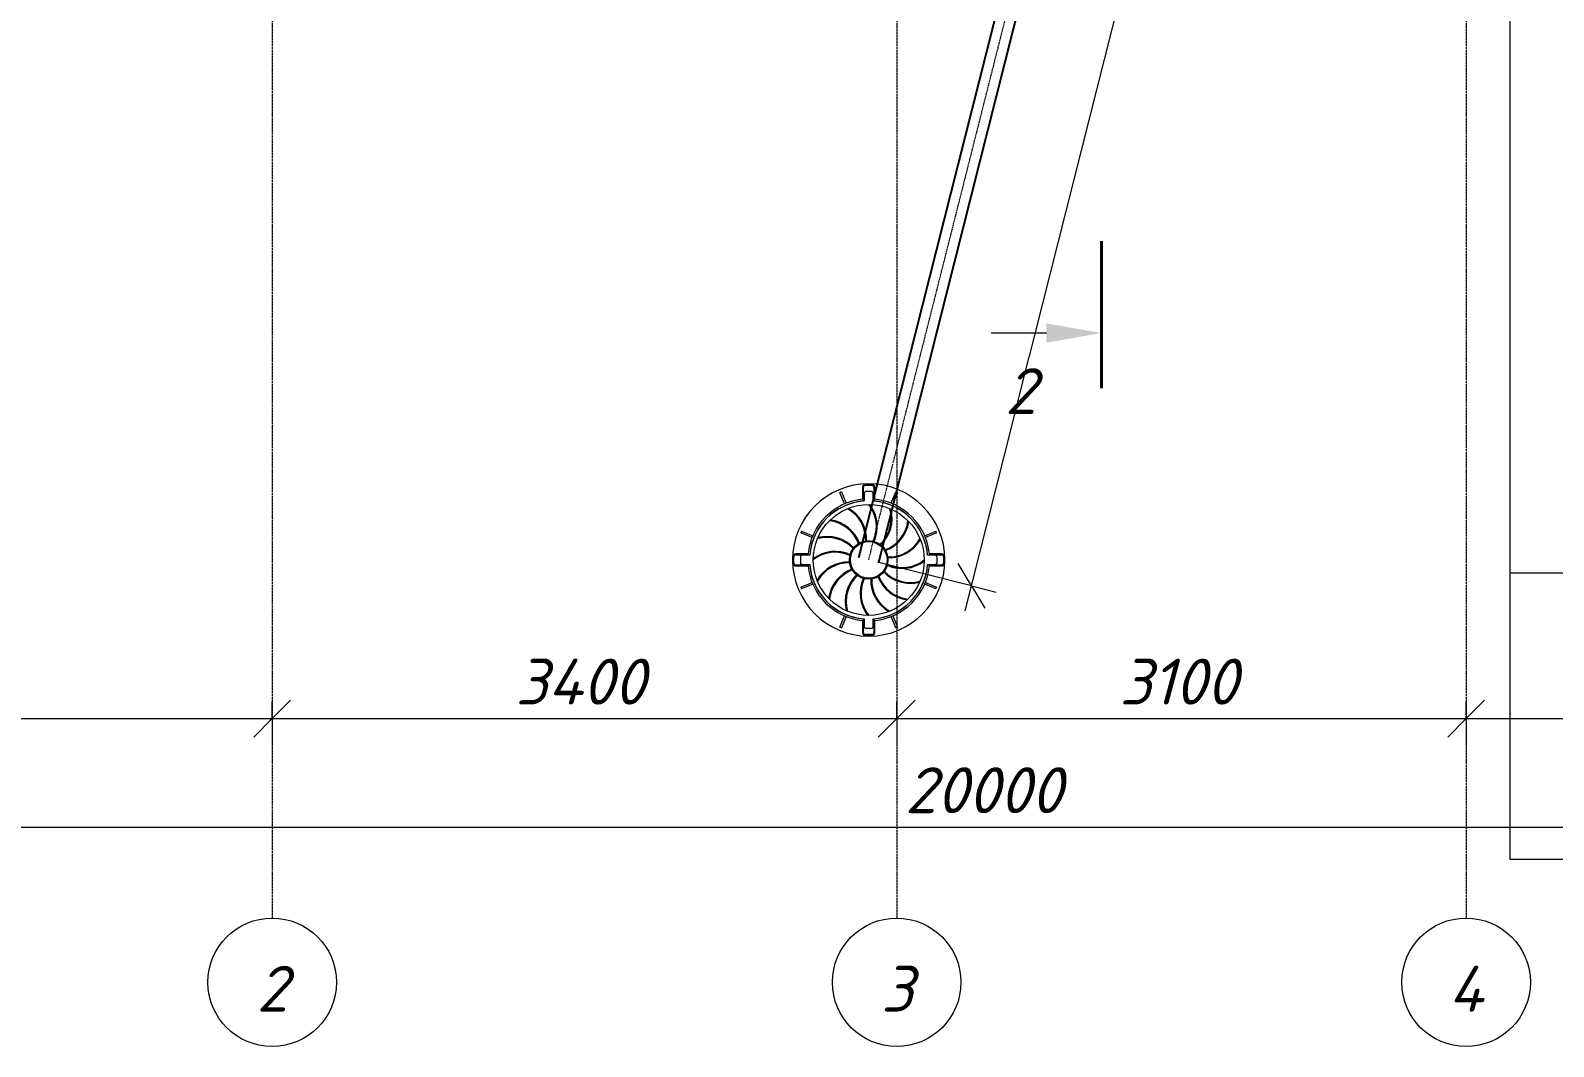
# Model space of a CAD drawing. Header units: millimetres. Extents: x -2820 to 26103, y -2046 to 37035.
# Drawn here: x 6952 to 15244, y -2046 to 3488 of the extents above; entities that cross this region are included whole.
import ezdxf

# ---------------------------------------------------------------- set-up
doc = ezdxf.new("R2010")
doc.units = ezdxf.units.MM
for name, pattern in [('Осевая 12-2-2', [16, 12, -2, 0, -2]), ('Пунктир 2-1_5', [3.5, 2, -1.5]), ('Штрихпунктир 8-2-2', [12, 8, -2, 0, -2])]:
    doc.linetypes.add(name, pattern=pattern)
for name, color, linetype, lineweight in [('A-ANNO-DIMS', 7, 'Continuous', 9), ('A-ANNO-DIMS-100', 7, 'Continuous', 9), ('A-DETL-CNTR', 7, 'Штрихпунктир 8-2-2', 9), ('A-FLOR', 7, 'Continuous', 9), ('G-ANNO-SYMB', 7, 'Continuous', 9), ('P-SANR-FIXT', 7, 'Continuous', 9), ('S-GRID', 7, 'Continuous', 9)]:
    doc.layers.add(name, color=color, linetype=linetype, lineweight=lineweight)
doc.layers.add('A-DETL', color=7, linetype='Continuous', lineweight=9, true_color=0x00a600)
doc.layers.add('S-GRID-IDEN', color=7, linetype='Continuous', lineweight=9, true_color=0x646464)
doc.styles.add('ISOCPEUR_I', font='isocpeui.ttf', dxfattribs={"height": 250})
doc.dimstyles.new('2_5_мм', dxfattribs={"dimscale": 304.8, "dimtxt": 248.995294, "dimasz": 0.656168, "dimexe": 0.459318, "dimexo": 0.164042, "dimgap": 0, "dimtad": 1, "dimrnd": 0.01, "dimdsep": 46, "dimtxsty": 'ISOCPEUR_I', "dimblk1": 'OBLIQUE', "dimblk2": 'OBLIQUE', "dimsah": 1, "dimcen": 0.09, "dimdle": 0.459318, "dimadec": 1, "dimazin": 0, "dimtfac": 1, "dimtdec": 4, "dimtix": 1, "dimtmove": 0, "dimatfit": 3, "dimfxl": 1, "dimtvp": 1, "dimtolj": 1, "dimtzin": 0, "dimarcsym": 2})
doc.dimstyles.new('2_5_мм_1', dxfattribs={"dimscale": 304.8, "dimtxt": 248.995294, "dimasz": 0.656168, "dimexe": 0.459318, "dimexo": 0.164042, "dimgap": 0, "dimtad": 1, "dimdec": 0, "dimdsep": 46, "dimtxsty": 'ISOCPEUR_I', "dimblk1": 'OBLIQUE', "dimblk2": 'OBLIQUE', "dimsah": 1, "dimcen": 0.09, "dimdle": 0.459318, "dimadec": 1, "dimazin": 0, "dimtfac": 1, "dimtdec": 4, "dimtix": 1, "dimtmove": 0, "dimatfit": 3, "dimfxl": 1, "dimtvp": 1, "dimtolj": 1, "dimtzin": 0, "dimarcsym": 2})

# ---------------------------------------------------------------- blocks, each defined once
blk = doc.blocks.new('КН_Люк колодца тип Л - _Люк чугунный тип Л-1592749-Этаж 1 - КН')
at = {"layer": 'P-SANR-FIXT'}
for p, q in [((-147.8, 370), (-157.1, 366.2)), ((-131.7, 304.8), (-157.1, 366.2)), ((-147.8, 370), (-122.4, 308.6)), ((-33, 397), (-33, 330.4)), ((-28, 320.8), (-28, 397)), ((-25, 362), (-25, 321)), ((18, 412), (-18, 412)), ((-18, 407), (18, 407)), ((15, 372), (-15, 372)), ((25, 321), (25, 362)), ((28, 397), (28, 320.8)), ((33, 330.4), (33, 397)), ((122.4, 308.6), (147.8, 370)), ((157.1, 366.2), (131.7, 304.8)), ((157.1, 366.2), (147.8, 370)), ((-122.4, 308.6), (-131.7, 304.8)), ((131.7, 304.8), (122.4, 308.6)), ((-366.2, 157.1), (-370, 147.8)), ((-308.6, 122.4), (-370, 147.8)), ((-366.2, 157.1), (-304.8, 131.7)), ((-304.8, 131.7), (-308.6, 122.4)), ((304.8, 131.7), (366.2, 157.1)), ((308.6, 122.4), (304.8, 131.7)), ((370, 147.8), (308.6, 122.4)), ((370, 147.8), (366.2, 157.1)), ((-412, 18), (-412, -18)), ((-407, -18), (-407, 18)), ((-330.4, 33), (-397, 33)), ((-397, 28), (-320.8, 28)), ((-372, 15), (-372, -15)), ((-321, 25), (-362, 25)), ((320.8, 28), (397, 28)), ((362, 25), (321, 25)), ((397, 33), (330.4, 33)), ((372, -15), (372, 15)), ((407, 18), (407, -18)), ((412, -18), (412, 18)), ((-320.8, -28), (-397, -28)), ((-397, -33), (-330.4, -33)), ((-362, -25), (-321, -25)), ((397, -28), (320.8, -28)), ((321, -25), (362, -25)), ((330.4, -33), (397, -33)), ((-370, -147.8), (-308.6, -122.4)), ((-370, -147.8), (-366.2, -157.1)), ((-304.8, -131.7), (-366.2, -157.1)), ((-308.6, -122.4), (-304.8, -131.7)), ((304.8, -131.7), (308.6, -122.4)), ((366.2, -157.1), (304.8, -131.7)), ((308.6, -122.4), (370, -147.8)), ((366.2, -157.1), (370, -147.8)), ((-157.1, -366.2), (-131.7, -304.8)), ((-122.4, -308.6), (-147.8, -370)), ((-131.7, -304.8), (-122.4, -308.6)), ((-33, -330.4), (-33, -397)), ((-28, -397), (-28, -320.8)), ((-25, -321), (-25, -362)), ((25, -362), (25, -321)), ((28, -320.8), (28, -397)), ((33, -397), (33, -330.4)), ((122.4, -308.6), (131.7, -304.8)), ((147.8, -370), (122.4, -308.6)), ((131.7, -304.8), (157.1, -366.2)), ((-157.1, -366.2), (-147.8, -370)), ((18, -407), (-18, -407)), ((-18, -412), (18, -412)), ((-15, -372), (15, -372)), ((147.8, -370), (157.1, -366.2))]:
    blk.add_line(p, q, dxfattribs=at)
for radius in [302, 105, 100]:
    blk.add_circle((0, 0), radius, dxfattribs=at)
for centre, radius, start, end in [((0, 0), 415, 360, 180), ((-18, 397), 15, 90, 180), ((-18, 397), 10, 90, 180), ((-15, 362), 10, 90, 180), ((-15, 362), 10, 90, 135), ((15, 362), 10, 360, 90), ((15, 362), 10, 45, 90), ((18, 397), 15, 360, 90), ((18, 397), 10, 360, 90), ((0, 0), 332, 95.70448, 174.29552), ((0, 0), 322, 94.45291, 175.54709), ((0, 0), 322, 94.98854, 175.01146), ((-210.7, 109.5), 194.4, 358.3068, 60.6932), ((-210.7, 109.5), 199.4, 358.54174, 59.54755), ((-152.8, 181.8), 194.4, 335.8068, 38.1932), ((-152.8, 181.8), 199.4, 336.04174, 37.04755), ((0, 0), 322, 4.45291, 85.54709), ((0, 0), 322, 4.98854, 85.01146), ((0, 0), 332, 5.70448, 84.29552), ((-71.6, 226.4), 194.4, 313.3068, 15.6932), ((-71.6, 226.4), 199.4, 313.54174, 14.54755), ((-236.6, 20.5), 194.4, 20.8068, 83.1932), ((-236.6, 20.5), 199.4, 21.04174, 82.04755), ((20.5, 236.6), 194.4, 290.8068, 353.1932), ((20.5, 236.6), 199.4, 291.04174, 352.04755), ((-226.4, -71.6), 194.4, 43.3068, 105.6932), ((-226.4, -71.6), 199.4, 43.54174, 104.54755), ((109.5, 210.7), 194.4, 268.3068, 330.6932), ((109.5, 210.7), 199.4, 268.54174, 329.54755), ((0, 0), 415, 180, 360), ((-397, 18), 15, 90, 180), ((-397, 18), 10, 90, 180), ((-362, 15), 10, 90, 180), ((-362, 15), 10, 135, 180), ((-181.8, -152.8), 194.4, 65.8068, 128.1932), ((-181.8, -152.8), 199.4, 66.04174, 127.04755), ((362, 15), 10, 360, 90), ((362, 15), 10, 0, 45), ((397, 18), 15, 360, 90), ((397, 18), 10, 0, 90), ((-397, -18), 15, 180, 270), ((-397, -18), 10, 180, 270), ((-362, -15), 10, 180, 270), ((-362, -15), 10, 180, 225), ((0, 0), 332, 185.70448, 264.29552), ((0, 0), 322, 184.45291, 265.54709), ((0, 0), 322, 184.98854, 265.01146), ((-109.5, -210.7), 199.4, 88.54174, 149.54755), ((-109.5, -210.7), 194.4, 88.3068, 150.6932), ((-20.5, -236.6), 199.4, 111.04174, 172.04755), ((-20.5, -236.6), 194.4, 110.8068, 173.1932), ((71.6, -226.4), 199.4, 133.54174, 194.54755), ((0, 0), 322, 274.45291, 355.54709), ((0, 0), 322, 274.98854, 355.01146), ((0, 0), 332, 275.70448, 354.29552), ((226.4, 71.6), 199.4, 223.54174, 284.54755), ((226.4, 71.6), 194.4, 223.3068, 285.6932), ((181.8, 152.8), 199.4, 246.04174, 307.04755), ((181.8, 152.8), 194.4, 245.8068, 308.1932), ((362, -15), 10, 270, 360), ((362, -15), 10, 315, 360), ((397, -18), 15, 270, 360), ((397, -18), 10, 270, 0), ((71.6, -226.4), 194.4, 133.3068, 195.6932), ((152.8, -181.8), 199.4, 156.04174, 217.04755), ((152.8, -181.8), 194.4, 155.8068, 218.1932), ((210.7, -109.5), 199.4, 178.54174, 239.54755), ((210.7, -109.5), 194.4, 178.3068, 240.6932), ((236.6, -20.5), 199.4, 201.04174, 262.04755), ((236.6, -20.5), 194.4, 200.8068, 263.1932), ((-18, -397), 15, 180, 270), ((-18, -397), 10, 180, 270), ((-15, -362), 10, 180, 270), ((-15, -362), 10, 225, 270), ((15, -362), 10, 270, 360), ((15, -362), 10, 270, 315), ((18, -397), 15, 270, 360), ((18, -397), 10, 270, 0)]:
    blk.add_arc(centre, radius, start, end, dxfattribs=at)
blk = doc.blocks.new('Разрез - Номер сзади-3578-Этаж 1 - КН')
at = {"layer": 'G-ANNO-SYMB'}
blk.add_hatch(color=256, dxfattribs=at).paths.add_polyline_path([(2.471, -3), (3, 0), (3.529, -3)])
at = {"layer": 'G-ANNO-SYMB', "lineweight": 40}
blk.add_line((0, 0), (8, 0), dxfattribs=at)
at = {"layer": 'G-ANNO-SYMB'}
blk.add_line((3, -3), (3, -6), dxfattribs=at)
blk = doc.blocks.new('Ось сетки - Круг-4342-Этаж 1 - КН')
at = {"layer": 'S-GRID-IDEN'}
blk.add_circle((0, 0), 3.5, dxfattribs=at)
blk = doc.blocks.new('DIMBLOCK8-Этаж 1 - КН')
at = {"layer": 'A-ANNO-DIMS-100'}
for p, q in [((2168.2, -851.6), (2268.2, -751.6)), ((2168.2, -851.6), (2168.2, -760.2)), ((22168.2, -851.6), (22268.2, -751.6)), ((22168.2, -851.6), (22168.2, -760.2)), ((2028.2, -851.6), (22308.2, -851.6)), ((2168.2, -851.6), (2068.2, -951.6)), ((2168.2, -851.6), (2168.2, -991.6)), ((22168.2, -851.6), (22068.2, -951.6)), ((22168.2, -851.6), (22168.2, -991.6))]:
    blk.add_line(p, q, dxfattribs=at)
at = {"layer": 'A-ANNO-DIMS-100', "color": 0, "insert": (11713.3, -525), "char_height": 250, "width": 1091.749, "attachment_point": 1, "line_spacing_factor": 1.149209, "style": 'ISOCPEUR_I'}
blk.add_mtext('20000', dxfattribs=at)
blk = doc.blocks.new('_Oblique')
at = {"color": 0, "linetype": 'ByBlock', "lineweight": -2}
blk.add_line((-0.5, -0.5), (0.5, 0.5), dxfattribs=at)
blk = doc.blocks.new('DIMBLOCK9-Этаж 1 - КН')
at = {"layer": 'A-ANNO-DIMS-100'}
for p, q in [((2168.2, -260.1), (2268.2, -160.1)), ((8268.2, -260.1), (8368.2, -160.1)), ((2168.2, -260.1), (2168.2, -168.7)), ((8268.2, -260.1), (8268.2, -168.7)), ((2028.2, -260.1), (8268.2, -260.1)), ((2168.2, -260.1), (2068.2, -360.1)), ((2168.2, -260.1), (2168.2, -400.1)), ((8268.2, -260.1), (8168.2, -360.1)), ((8268.2, -260.1), (8268.2, -400.1))]:
    blk.add_line(p, q, dxfattribs=at)
at = {"layer": 'A-ANNO-DIMS-100', "color": 0, "insert": (4880.6, 66.5), "char_height": 250, "width": 810.192, "attachment_point": 1, "line_spacing_factor": 1.149209, "style": 'ISOCPEUR_I'}
blk.add_mtext('6100', dxfattribs=at)
blk = doc.blocks.new('DIMBLOCK10-Этаж 1 - КН')
at = {"layer": 'A-ANNO-DIMS-100'}
for p, q in [((8268.2, -260.1), (8368.2, -160.1)), ((11668.2, -260.1), (11768.2, -160.1)), ((8268.2, -260.1), (8268.2, -168.7)), ((11668.2, -260.1), (11668.2, -168.7)), ((8268.2, -260.1), (8168.2, -360.1)), ((8268.2, -260.1), (11668.2, -260.1)), ((8268.2, -260.1), (8268.2, -400.1)), ((11668.2, -260.1), (11568.2, -360.1)), ((11668.2, -260.1), (11668.2, -400.1))]:
    blk.add_line(p, q, dxfattribs=at)
at = {"layer": 'A-ANNO-DIMS-100', "color": 0, "insert": (9592.3, 66.5), "char_height": 250, "width": 902.129, "attachment_point": 1, "line_spacing_factor": 1.149209, "style": 'ISOCPEUR_I'}
blk.add_mtext('3400', dxfattribs=at)
blk = doc.blocks.new('DIMBLOCK11-Этаж 1 - КН')
at = {"layer": 'A-ANNO-DIMS-100'}
for p, q in [((11668.2, -260.1), (11768.2, -160.1)), ((14768.2, -260.1), (14868.2, -160.1)), ((11668.2, -260.1), (11668.2, -168.7)), ((14768.2, -260.1), (14768.2, -168.7)), ((11668.2, -260.1), (11568.2, -360.1)), ((11668.2, -260.1), (14768.2, -260.1)), ((11668.2, -260.1), (11668.2, -400.1)), ((14768.2, -260.1), (14668.2, -360.1)), ((14768.2, -260.1), (14768.2, -400.1))]:
    blk.add_line(p, q, dxfattribs=at)
at = {"layer": 'A-ANNO-DIMS-100', "color": 0, "insert": (12880.6, 66.5), "char_height": 250, "width": 810.192, "attachment_point": 1, "line_spacing_factor": 1.149209, "style": 'ISOCPEUR_I'}
blk.add_mtext('3100', dxfattribs=at)
blk = doc.blocks.new('DIMBLOCK12-Этаж 1 - КН')
at = {"layer": 'A-ANNO-DIMS-100'}
for p, q in [((14768.2, -260.1), (14868.2, -160.1)), ((22168.2, -260.1), (22268.2, -160.1)), ((14768.2, -260.1), (14768.2, -168.7)), ((22168.2, -260.1), (22168.2, -168.7)), ((14768.2, -260.1), (14668.2, -360.1)), ((14768.2, -260.1), (22308.2, -260.1)), ((14768.2, -260.1), (14768.2, -400.1)), ((22168.2, -260.1), (22068.2, -360.1)), ((22168.2, -260.1), (22168.2, -400.1))]:
    blk.add_line(p, q, dxfattribs=at)
at = {"layer": 'A-ANNO-DIMS-100', "color": 0, "insert": (18092.3, 66.5), "char_height": 250, "width": 902.129, "attachment_point": 1, "line_spacing_factor": 1.149209, "style": 'ISOCPEUR_I'}
blk.add_mtext('7400', dxfattribs=at)
blk = doc.blocks.new('DIMBLOCK16-Этаж 1 - КН')
at = {"layer": 'A-ANNO-DIMS-100'}
for p, q in [((12040.7, 327.4), (14728.2, 10967.1)), ((14693.9, 10831.4), (14183.2, 10960.4)), ((14693.9, 10831.4), (14621.4, 10952.9)), ((14693.9, 10831.4), (14766.3, 10710)), ((14693.9, 10831.4), (14829.6, 10797.1)), ((12075, 463.2), (11564.3, 592.2)), ((12075, 463.2), (12002.5, 584.6)), ((12075, 463.2), (12147.5, 341.7)), ((12075, 463.2), (12210.7, 428.9))]:
    blk.add_line(p, q, dxfattribs=at)
at = {"layer": 'A-ANNO-DIMS-100', "color": 0, "insert": (12959.9, 5300.2), "char_height": 250, "width": 1057.272, "attachment_point": 1, "rotation": 75.82437, "line_spacing_factor": 1.149209, "style": 'ISOCPEUR_I'}
blk.add_mtext('10694', dxfattribs=at)

msp = doc.modelspace()

# ---------------------------------------------------------------- linework, layer by layer
at = {"layer": 'A-DETL', "color": 36, "lineweight": 25, "true_color": 0x804000}
for p, q in [((11462.521, 617.883), (13265.789, 7757.098)), ((13378.019, 7752.247), (11569.172, 590.945))]:
    msp.add_line(p, q, dxfattribs=at)
at = {"layer": 'A-DETL-CNTR'}
msp.add_line((11515.846, 604.414), (13324.693, 7765.717), dxfattribs=at)
at = {"layer": 'A-FLOR'}
for p, q in [((15008.194, -1027.357), (15008.194, 4432.643)), ((22408.194, 532.643), (15008.194, 532.643)), ((22408.194, -1027.357), (15008.194, -1027.357))]:
    msp.add_line(p, q, dxfattribs=at)
at = {"layer": 'G-ANNO-SYMB', "linetype": 'Пунктир 2-1_5'}
msp.add_line((12783.117, 1861.993), (12783.117, 1540.19), dxfattribs=at)
at = {"layer": 'S-GRID', "color": 251, "linetype": 'Осевая 12-2-2', "true_color": 0x646464}
for p, q in [((8268.194, 22574.777), (8268.194, -1346.156)), ((11668.194, 22574.777), (11668.194, -1346.156)), ((14768.194, 22574.777), (14768.194, -1346.156))]:
    msp.add_line(p, q, dxfattribs=at)

# ---------------------------------------------------------------- block references
at = {"layer": 'G-ANNO-SYMB', "extrusion": (0, 0, -1), "xscale": 99.99999999999993, "yscale": 99.99999999999993, "zscale": 99.99999999999993, "rotation": 90.00000000000156}
msp.add_blockref('Разрез - Номер сзади-3578-Этаж 1 - КН', (-12783.117, 1540.19), dxfattribs=at)
at = {"layer": 'P-SANR-FIXT'}
msp.add_blockref('КН_Люк колодца тип Л - _Люк чугунный тип Л-1592749-Этаж 1 - КН', (11515.846, 604.414), dxfattribs=at)
at = {"layer": 'S-GRID-IDEN', "xscale": 99.99999999999993, "yscale": 99.99999999999993, "zscale": 99.99999999999993, "rotation": 180}
for p in [(8268.194, -1696.156), (11668.194, -1696.156), (14768.194, -1696.156)]:
    msp.add_blockref('Ось сетки - Круг-4342-Этаж 1 - КН', p, dxfattribs=at)

# ---------------------------------------------------------------- texts
at = {"layer": 'S-GRID-IDEN', "color": 7, "char_height": 250, "attachment_point": 1, "style": 'ISOCPEUR_I'}
for s, insert, width in [('\\fISOCPEUR|b0|i1|c204|p34|;2', (8182.435, -1606.344), 224.4725), ('\\fISOCPEUR|b0|i1|c204|p34|;3', (11582.435, -1606.344), 224.4725), ('\\fISOCPEUR|b0|i1|c204|p34|;4', (14672.435, -1606.344), 248.52312)]:
    msp.add_mtext(s, dxfattribs=dict(at, insert=insert, width=width))

# ---------------------------------------------------------------- dimensions: what is measured, and where the dimension line sits
at = {"layer": 'A-ANNO-DIMS'}
for base, p1, p2, override, picture, middle in [((8268.194, -260.074), (2168.194, -118.653), (8268.194, -118.653), {"dimpost": '<>', "dimfxl": 6100}, 'DIMBLOCK9-Этаж 1 - КН', (5218.194, -135.074)), ((11668.194, -260.074), (8268.194, -118.653), (11668.194, -118.653), {"dimpost": '<>', "dimfxl": 3400}, 'DIMBLOCK10-Этаж 1 - КН', (9968.194, -135.074)), ((14768.194, -260.074), (11668.194, -118.653), (14768.194, -118.653), {"dimpost": '<>', "dimfxl": 3100}, 'DIMBLOCK11-Этаж 1 - КН', (13218.194, -135.074)), ((22168.194, -260.074), (14768.194, -118.653), (22168.194, -118.653), {"dimpost": '<>', "dimfxl": 7400}, 'DIMBLOCK12-Этаж 1 - КН', (18468.194, -133.464)), ((22168.194, -851.59), (2168.194, -710.169), (22168.194, -710.169), {"dimpost": '<>', "dimfxl": 20000}, 'DIMBLOCK8-Этаж 1 - КН', (12168.194, -726.59))]:
    dim = msp.add_linear_dim(base=base, p1=p1, p2=p2, dimstyle='2_5_мм', override=override, dxfattribs=at)
    dim.commit()
    dim.dimension.update_dxf_attribs({"geometry": picture, "text_midpoint": middle})

# ---------------------------------------------------------------- next in the draw order: texts
at = {"layer": 'G-ANNO-SYMB', "insert": (12257.582, 1648.774), "char_height": 250, "width": 224.4725, "attachment_point": 1, "style": 'ISOCPEUR_I', "bg_fill": 3, "box_fill_scale": 1.25, "bg_fill_color": 256, "bg_fill_true_color": 13158600, "bg_fill_transparency": 0}
msp.add_mtext('\\fISOCPEUR|b0|i1|c204|p34|;2', dxfattribs=at)

# ---------------------------------------------------------------- next in the draw order: dimensions: what is measured, and where the dimension line sits
at = {"layer": 'A-ANNO-DIMS'}
dim = msp.add_linear_dim(base=(14693.884, 10831.406), p1=(11515.846, 604.414), p2=(14134.719, 10972.643), angle=75.8243725, dimstyle='2_5_мм_1', override={"dimpost": '<>', "dimfxl": 10693.8615}, dxfattribs=at)
dim.commit()
dim.dimension.update_dxf_attribs({"geometry": 'DIMBLOCK16-Этаж 1 - КН', "text_midpoint": (13263.254, 5677.903)})

doc.saveas('drawing.dxf')
